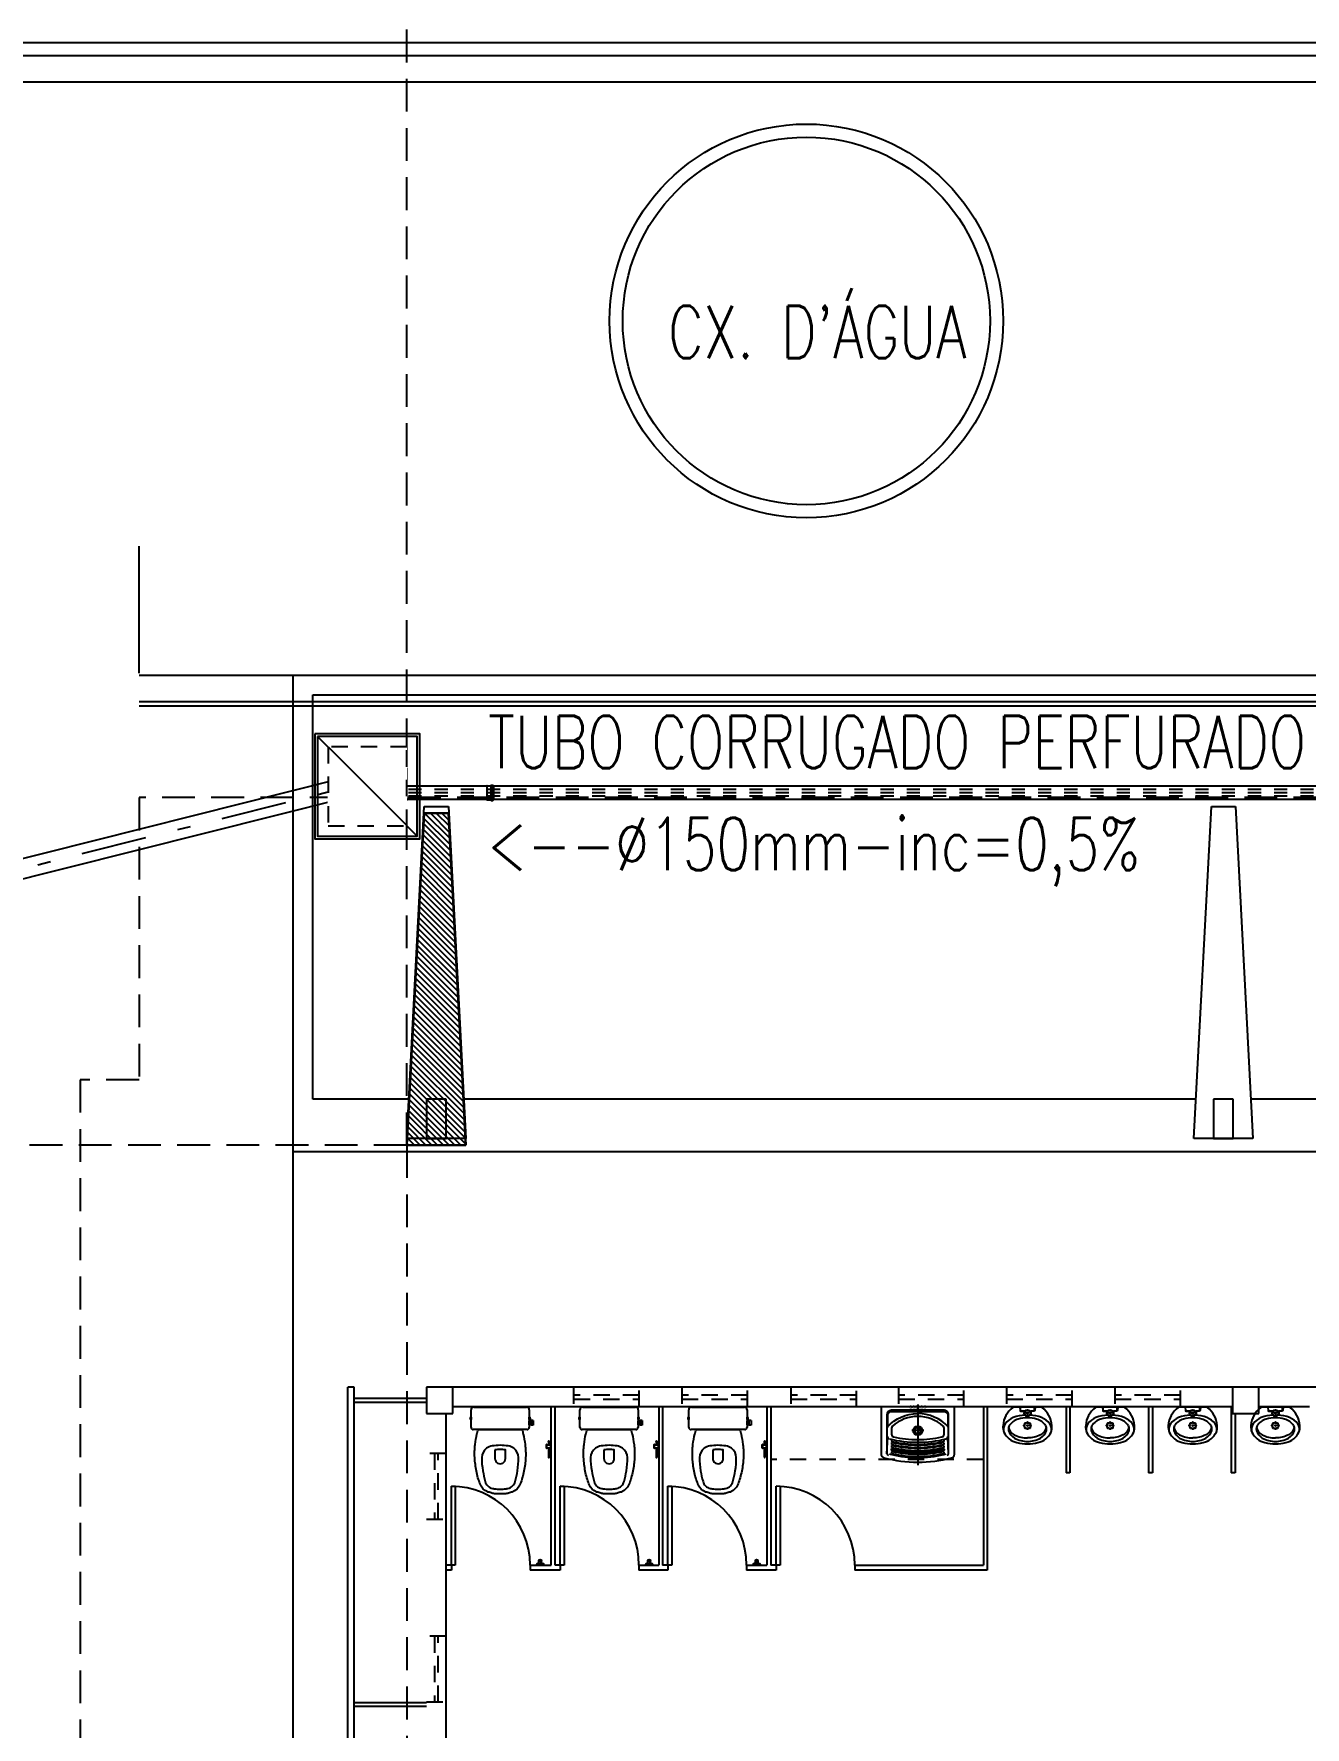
# Model space of a CAD drawing. Header units: inches. Extents: x 542650 to 544515, y 9574150 to 9574595.
# Drawn here: x 542784.97 to 542794.66, y 9574247.2 to 9574260.1 of the extents above; entities that cross this region are included whole.
import ezdxf
from ezdxf.enums import TextEntityAlignment as Align

# ---------------------------------------------------------------- set-up
doc = ezdxf.new("R2010")
doc.units = ezdxf.units.IN
doc.header["$MEASUREMENT"] = 0
for name, pattern in [('ACAD_ISO07W100', [3, 0, -3]), ('DASHDOT', [1, 0.5, -0.25, 0, -0.25]), ('HIDDEN', [0.375, 0.25, -0.125]), ('HIDDEN2', [0.1875, 0.125, -0.0625])]:
    doc.linetypes.add(name, pattern=pattern)
for name, color, linetype in [('EIXO', 8, 'Continuous'), ('I-ARQ', 8, 'Continuous'), ('I-NORMO_ARQ', 8, 'Continuous'), ('I-NORMO_INST', 4, 'Continuous'), ('I-PLUVIAL', 90, 'Continuous')]:
    doc.layers.add(name, color=color, linetype=linetype)
doc.styles.add('25', font='ROMANS.SHX', dxfattribs={"width": 0.7, "height": 0.05})
doc.styles.add('ROMANS', font='romans', dxfattribs={"height": 0.2})

# ---------------------------------------------------------------- blocks, each defined once
blk = doc.blocks.new('CAP100')
at = {"color": 1, "style": '25'}
for tag, flags, p in [('QUANT.', 3, (0, -0.272)), ('MARCA', 1, (0, -0.188))]:
    blk.add_attdef(tag, text='', height=0.05, dxfattribs=dict(at, flags=flags)).set_placement(p, align=Align.CENTER)
at = {"color": 2}
blk.add_wipeout([(0.049, -0.056), (0.021, -0.056), (0.021, -0.057), (0.017, -0.061), (0.006, -0.061), (0.001, -0.057), (0.001, -0.056), (0, -0.056), (0, 0.056), (0.001, 0.056), (0.001, 0.057), (0.006, 0.061), (0.017, 0.061), (0.021, 0.057), (0.021, 0.056), (0.049, 0.056), (0.056, 0.05), (0.056, -0.05)], dxfattribs=at)
for p, q in [((0, -0.053), (0, 0.053)), ((0.004, 0.053), (0, 0.053)), ((0.005, 0.054), (0.005, 0.057)), ((0.017, 0.058), (0.006, 0.058)), ((0.006, -0.057), (0.006, 0.057)), ((0.017, -0.057), (0.017, 0.057)), ((0.018, 0.054), (0.018, 0.057)), ((0.049, 0.053), (0.019, 0.053)), ((0.052, -0.05), (0.052, 0.05)), ((0.004, -0.053), (0, -0.053)), ((0.005, -0.054), (0.005, -0.057)), ((0.017, -0.058), (0.006, -0.058)), ((0.018, -0.054), (0.018, -0.057)), ((0.049, -0.053), (0.019, -0.053))]:
    blk.add_line(p, q)
at = {"color": 8}
for p, q in [((0.005, 0.053), (0.005, -0.053)), ((0.018, 0.053), (0.018, -0.053))]:
    blk.add_line(p, q, dxfattribs=at)
for centre, radius, start, end in [((0.004, 0.054), 0.001, 270, 0), ((0.006, 0.057), 0.001, 90, 180), ((0.017, 0.057), 0.001, 0, 90), ((0.019, 0.054), 0.001, 180, 270), ((0.049, 0.05), 0.003, 0, 90), ((0.004, -0.054), 0.001, 0, 90), ((0.006, -0.057), 0.001, 180, 270), ((0.017, -0.057), 0.001, 270, 0), ((0.019, -0.054), 0.001, 90, 180), ((0.049, -0.05), 0.003, 270, 0)]:
    blk.add_arc(centre, radius, start, end)
at = {"color": 1, "style": '25', "flags": 1}
blk.add_attdef('DESCRICAO', text='', height=0.05, dxfattribs=at).set_placement((0, -0.109), align=Align.CENTER)
blk = doc.blocks.new('*U42')
at = {"color": 2}
blk.add_wipeout([(-60.652, 0.053), (1.701, 0.053), (1.701, -0.053), (-60.652, -0.053)], dxfattribs=at)
blk.add_blockref('CAP100', (0.999, 0), dxfattribs=at)
for p, q in [((-60.652, 0.05), (1.701, 0.05)), ((-60.652, -0.05), (1.701, -0.05))]:
    blk.add_line(p, q)
at = {"color": 8, "linetype": 'ACAD_ISO07W100', "ltscale": 0.01}
for p, q in [((-60.652, 0.026), (1.701, 0.026)), ((-60.652, 0), (1.701, 0)), ((-60.652, -0.026), (1.701, -0.026))]:
    blk.add_line(p, q, dxfattribs=at)
blk = doc.blocks.new('CA')
at = {"color": 2, "ltscale": 0.5}
blk.add_wipeout([(-0.302, 0.29575), (-0.302, -0.30825), (0.302, -0.30825), (0.302, 0.29575)], dxfattribs=at)
at = {"color": 8, "ltscale": 0.5}
blk.add_line((-0.38, 0.37375), (0.38, -0.38625), dxfattribs=at)
at = {"ltscale": 0.5}
blk.add_lwpolyline([(-0.4, 0.39375), (-0.4, -0.40625), (0.4, -0.40625), (0.4, 0.39375)], close=True, dxfattribs=at)
at = {"color": 8, "ltscale": 0.5}
blk.add_lwpolyline([(-0.38, 0.37375), (-0.38, -0.38625), (0.38, -0.38625), (0.38, 0.37375)], close=True, dxfattribs=at)
at = {"color": 8, "linetype": 'HIDDEN', "ltscale": 0.5}
blk.add_lwpolyline([(-0.3, 0.29375), (-0.3, -0.30625), (0.3, -0.30625), (0.3, 0.29375)], close=True, dxfattribs=at)
blk = doc.blocks.new('*U124')
at = {"color": 2}
blk.add_wipeout([(-4.781, -0.958), (0.406, 0.344), (0.445, 0.19), (-4.742, -1.112)], dxfattribs=at)
for p, q in [((-4.779, -0.962), (0.407, 0.34)), ((-4.743, -1.108), (0.444, 0.194))]:
    blk.add_line(p, q)
at = {"layer": 'EIXO', "linetype": 'DASHDOT'}
blk.add_line((-4.761, -1.035), (0.426, 0.267), dxfattribs=at)

msp = doc.modelspace()

# ---------------------------------------------------------------- linework, layer by layer
at = {"layer": 'I-ARQ'}
for p, q in [((542864.423, 9574260.033), (542776.202, 9574260.033)), ((542864.423, 9574260.033), (542776.202, 9574260.033)), ((542864.423, 9574259.933), (542776.202, 9574259.933)), ((542864.423, 9574259.733), (542776.202, 9574259.733)), ((542785.776, 9574255.23), (542785.776, 9574256.198)), ((542785.776, 9574255.23), (542785.776, 9574256.166)), ((542786.949, 9574255.213), (542801.133, 9574255.213)), ((542787.099, 9574255.063), (542794.324, 9574255.063)), ((542794.324, 9574255.063), (542800.983, 9574255.063)), ((542787.816, 9574251.633), (542787.949, 9574254.163)), ((542787.949, 9574254.163), (542787.816, 9574251.633)), ((542787.947, 9574254.123), (542788.145, 9574253.926)), ((542787.949, 9574254.163), (542788.133, 9574254.163)), ((542788.133, 9574254.163), (542787.949, 9574254.163)), ((542787.951, 9574254.163), (542788.143, 9574253.972)), ((542787.996, 9574254.163), (542788.14, 9574254.019)), ((542788.04, 9574254.163), (542788.138, 9574254.066)), ((542788.084, 9574254.163), (542788.135, 9574254.112)), ((542788.128, 9574254.163), (542788.133, 9574254.159)), ((542788.133, 9574254.163), (542788.266, 9574251.633)), ((542788.266, 9574251.633), (542788.133, 9574254.163)), ((542787.941, 9574253.997), (542788.152, 9574253.786)), ((542787.943, 9574254.039), (542788.15, 9574253.832)), ((542787.945, 9574254.081), (542788.148, 9574253.879)), ((542787.934, 9574253.872), (542788.16, 9574253.646)), ((542787.936, 9574253.914), (542788.157, 9574253.692)), ((542787.938, 9574253.955), (542788.155, 9574253.739)), ((542787.927, 9574253.746), (542788.167, 9574253.506)), ((542787.929, 9574253.788), (542788.165, 9574253.552)), ((542787.932, 9574253.83), (542788.162, 9574253.599)), ((542787.921, 9574253.62), (542788.175, 9574253.366)), ((542787.923, 9574253.662), (542788.172, 9574253.412)), ((542787.925, 9574253.704), (542788.17, 9574253.459)), ((542787.914, 9574253.494), (542788.182, 9574253.226)), ((542787.916, 9574253.536), (542788.179, 9574253.272)), ((542787.918, 9574253.578), (542788.177, 9574253.319)), ((542787.907, 9574253.368), (542788.189, 9574253.086)), ((542787.91, 9574253.41), (542788.187, 9574253.132)), ((542787.912, 9574253.452), (542788.184, 9574253.179)), ((542787.901, 9574253.242), (542788.197, 9574252.946)), ((542787.903, 9574253.284), (542788.194, 9574252.992)), ((542787.905, 9574253.326), (542788.192, 9574253.039)), ((542787.894, 9574253.116), (542788.204, 9574252.806)), ((542787.896, 9574253.158), (542788.202, 9574252.853)), ((542787.898, 9574253.2), (542788.199, 9574252.899)), ((542787.885, 9574252.948), (542788.214, 9574252.619)), ((542787.887, 9574252.99), (542788.211, 9574252.666)), ((542787.89, 9574253.032), (542788.209, 9574252.713)), ((542787.892, 9574253.074), (542788.207, 9574252.759)), ((542787.879, 9574252.822), (542788.221, 9574252.479)), ((542787.881, 9574252.864), (542788.219, 9574252.526)), ((542787.883, 9574252.906), (542788.216, 9574252.573)), ((542787.872, 9574252.696), (542788.229, 9574252.339)), ((542787.874, 9574252.738), (542788.226, 9574252.386)), ((542787.876, 9574252.78), (542788.224, 9574252.433)), ((542787.865, 9574252.57), (542788.236, 9574252.199)), ((542787.868, 9574252.612), (542788.234, 9574252.246)), ((542787.87, 9574252.654), (542788.231, 9574252.293)), ((542787.859, 9574252.444), (542788.243, 9574252.059)), ((542787.861, 9574252.486), (542788.241, 9574252.106)), ((542787.863, 9574252.528), (542788.239, 9574252.153)), ((542787.852, 9574252.318), (542788.251, 9574251.919)), ((542787.854, 9574252.36), (542788.248, 9574251.966)), ((542787.856, 9574252.402), (542788.246, 9574252.013)), ((542787.845, 9574252.192), (542788.258, 9574251.779)), ((542787.848, 9574252.234), (542788.256, 9574251.826)), ((542787.85, 9574252.276), (542788.253, 9574251.873)), ((542787.839, 9574252.066), (542788.266, 9574251.64)), ((542787.841, 9574252.108), (542788.263, 9574251.686)), ((542787.843, 9574252.15), (542788.261, 9574251.733)), ((542787.832, 9574251.983), (542787.099, 9574251.983)), ((542787.832, 9574251.94), (542788.139, 9574251.633)), ((542787.834, 9574251.982), (542788.183, 9574251.633)), ((542787.837, 9574252.024), (542788.228, 9574251.633)), ((542788.116, 9574251.983), (542787.966, 9574251.983)), ((542787.966, 9574251.983), (542787.966, 9574251.683)), ((542788.116, 9574251.683), (542788.116, 9574251.983)), ((542793.832, 9574251.983), (542788.25, 9574251.983)), ((542794.116, 9574251.983), (542793.966, 9574251.983)), ((542793.966, 9574251.983), (542793.966, 9574251.683)), ((542794.116, 9574251.683), (542794.116, 9574251.983)), ((542799.832, 9574251.983), (542794.25, 9574251.983)), ((542787.825, 9574251.814), (542788.007, 9574251.633)), ((542787.828, 9574251.856), (542788.051, 9574251.633)), ((542787.83, 9574251.898), (542788.095, 9574251.633)), ((542788.266, 9574251.683), (542787.816, 9574251.683)), ((542787.819, 9574251.689), (542787.874, 9574251.633)), ((542787.821, 9574251.731), (542787.918, 9574251.633)), ((542787.823, 9574251.773), (542787.962, 9574251.633)), ((542787.966, 9574251.683), (542788.116, 9574251.683)), ((542794.266, 9574251.683), (542793.816, 9574251.683)), ((542793.966, 9574251.683), (542794.116, 9574251.683)), ((542801.133, 9574251.583), (542786.949, 9574251.583)), ((542786.949, 9574228.843), (542786.949, 9574251.583)), ((542788.266, 9574251.633), (542787.816, 9574251.633)), ((542787.816, 9574251.633), (542788.266, 9574251.633)), ((542787.817, 9574251.647), (542787.83, 9574251.633)), ((542787.366, 9574230.638), (542787.366, 9574249.788)), ((542787.416, 9574249.788), (542787.366, 9574249.788)), ((542787.366, 9574230.638), (542787.366, 9574249.788)), ((542787.416, 9574249.788), (542787.366, 9574249.788)), ((542787.366, 9574230.638), (542787.366, 9574249.788)), ((542787.416, 9574249.788), (542787.366, 9574249.788)), ((542787.416, 9574249.788), (542787.366, 9574249.788)), ((542787.416, 9574230.638), (542787.416, 9574249.788)), ((542787.416, 9574230.638), (542787.416, 9574249.788)), ((542787.416, 9574230.638), (542787.416, 9574249.788)), ((542788.166, 9574249.788), (542787.966, 9574249.788)), ((542787.966, 9574249.788), (542787.966, 9574249.588)), ((542788.166, 9574249.788), (542787.966, 9574249.788)), ((542787.966, 9574249.788), (542787.966, 9574249.588)), ((542788.166, 9574249.788), (542787.966, 9574249.788)), ((542787.966, 9574249.788), (542787.966, 9574249.588)), ((542788.166, 9574249.588), (542788.166, 9574249.788)), ((542794.111, 9574249.788), (542788.166, 9574249.788)), ((542788.166, 9574249.588), (542788.166, 9574249.788)), ((542788.166, 9574249.588), (542788.166, 9574249.788)), ((542794.311, 9574249.788), (542794.111, 9574249.788)), ((542794.111, 9574249.788), (542794.111, 9574249.588)), ((542794.846, 9574249.788), (542794.311, 9574249.788)), ((542794.311, 9574249.588), (542794.311, 9574249.788)), ((542787.966, 9574249.703), (542787.416, 9574249.703)), ((542787.966, 9574249.703), (542787.416, 9574249.703)), ((542787.966, 9574249.703), (542787.416, 9574249.703)), ((542787.966, 9574249.673), (542787.416, 9574249.673)), ((542787.966, 9574249.673), (542787.416, 9574249.673)), ((542787.966, 9574249.673), (542787.416, 9574249.673)), ((542794.111, 9574249.638), (542788.166, 9574249.638)), ((542788.306, 9574249.483), (542788.306, 9574249.616)), ((542788.327, 9574249.637), (542788.729, 9574249.637)), ((542788.75, 9574249.616), (542788.75, 9574249.483)), ((542788.916, 9574248.434), (542788.916, 9574249.637)), ((542788.946, 9574248.434), (542788.946, 9574249.638)), ((542789.136, 9574249.483), (542789.136, 9574249.616)), ((542789.157, 9574249.637), (542789.559, 9574249.637)), ((542789.58, 9574249.616), (542789.58, 9574249.483)), ((542789.736, 9574249.638), (542789.736, 9574248.434)), ((542789.766, 9574249.638), (542789.766, 9574248.434)), ((542789.966, 9574249.483), (542789.966, 9574249.616)), ((542789.987, 9574249.637), (542790.389, 9574249.637)), ((542790.41, 9574249.616), (542790.41, 9574249.483)), ((542790.561, 9574249.638), (542790.561, 9574248.434)), ((542790.591, 9574249.638), (542790.591, 9574248.434)), ((542791.711, 9574249.656), (542791.711, 9574249.195)), ((542792.211, 9574249.638), (542792.211, 9574248.434)), ((542792.241, 9574249.638), (542792.241, 9574248.394)), ((542792.241, 9574249.638), (542792.241, 9574249.137)), ((542792.841, 9574249.638), (542792.841, 9574249.137)), ((542792.841, 9574249.638), (542792.841, 9574249.137)), ((542792.871, 9574249.638), (542792.871, 9574249.137)), ((542792.871, 9574249.638), (542792.871, 9574249.137)), ((542793.471, 9574249.638), (542793.471, 9574249.137)), ((542793.471, 9574249.638), (542793.471, 9574249.137)), ((542793.501, 9574249.638), (542793.501, 9574249.137)), ((542793.501, 9574249.638), (542793.501, 9574249.137)), ((542794.101, 9574249.638), (542794.101, 9574249.137)), ((542794.101, 9574249.638), (542794.101, 9574249.137)), ((542794.696, 9574249.638), (542794.311, 9574249.638)), ((542787.966, 9574249.588), (542788.166, 9574249.588)), ((542787.966, 9574249.588), (542788.166, 9574249.588)), ((542787.966, 9574249.588), (542788.166, 9574249.588)), ((542788.116, 9574245.643), (542788.116, 9574249.588)), ((542788.733, 9574249.467), (542788.323, 9574249.467)), ((542789.563, 9574249.467), (542789.153, 9574249.467)), ((542790.393, 9574249.467), (542789.983, 9574249.467)), ((542794.111, 9574249.588), (542794.311, 9574249.588)), ((542794.131, 9574249.588), (542794.131, 9574249.137)), ((542788.881, 9574249.325), (542788.881, 9574249.351)), ((542788.884, 9574249.325), (542788.884, 9574249.351)), ((542788.884, 9574249.35), (542788.914, 9574249.35)), ((542788.896, 9574249.376), (542788.896, 9574249.35)), ((542788.902, 9574249.372), (542788.896, 9574249.372)), ((542788.902, 9574249.37), (542788.896, 9574249.37)), ((542788.902, 9574249.366), (542788.896, 9574249.366)), ((542788.902, 9574249.376), (542788.902, 9574249.35)), ((542788.914, 9574249.323), (542788.914, 9574249.353)), ((542789.701, 9574249.325), (542789.701, 9574249.351)), ((542789.704, 9574249.325), (542789.704, 9574249.351)), ((542789.704, 9574249.35), (542789.734, 9574249.35)), ((542789.716, 9574249.376), (542789.716, 9574249.35)), ((542789.722, 9574249.372), (542789.716, 9574249.372)), ((542789.722, 9574249.37), (542789.716, 9574249.37)), ((542789.722, 9574249.366), (542789.716, 9574249.366)), ((542789.722, 9574249.376), (542789.722, 9574249.35)), ((542789.734, 9574249.323), (542789.734, 9574249.353)), ((542790.526, 9574249.325), (542790.526, 9574249.351)), ((542790.529, 9574249.325), (542790.529, 9574249.351)), ((542790.529, 9574249.35), (542790.559, 9574249.35)), ((542790.541, 9574249.376), (542790.541, 9574249.35)), ((542790.547, 9574249.372), (542790.541, 9574249.372)), ((542790.547, 9574249.37), (542790.541, 9574249.37)), ((542790.547, 9574249.366), (542790.541, 9574249.366)), ((542790.547, 9574249.376), (542790.547, 9574249.35)), ((542790.559, 9574249.323), (542790.559, 9574249.353)), ((542791.476, 9574249.28), (542791.483, 9574249.409)), ((542791.946, 9574249.28), (542791.939, 9574249.409)), ((542788.884, 9574249.327), (542788.914, 9574249.327)), ((542788.896, 9574249.327), (542788.896, 9574249.255)), ((542788.902, 9574249.265), (542788.896, 9574249.265)), ((542788.902, 9574249.26), (542788.896, 9574249.26)), ((542788.902, 9574249.257), (542788.896, 9574249.257)), ((542788.902, 9574249.255), (542788.896, 9574249.255)), ((542788.902, 9574249.327), (542788.902, 9574249.255)), ((542789.704, 9574249.327), (542789.734, 9574249.327)), ((542789.716, 9574249.327), (542789.716, 9574249.255)), ((542789.722, 9574249.265), (542789.716, 9574249.265)), ((542789.722, 9574249.26), (542789.716, 9574249.26)), ((542789.722, 9574249.257), (542789.716, 9574249.257)), ((542789.722, 9574249.255), (542789.716, 9574249.255)), ((542789.722, 9574249.327), (542789.722, 9574249.255)), ((542790.529, 9574249.327), (542790.559, 9574249.327)), ((542790.541, 9574249.327), (542790.541, 9574249.255)), ((542790.547, 9574249.265), (542790.541, 9574249.265)), ((542790.547, 9574249.26), (542790.541, 9574249.26)), ((542790.547, 9574249.257), (542790.541, 9574249.257)), ((542790.547, 9574249.255), (542790.541, 9574249.255)), ((542790.547, 9574249.327), (542790.547, 9574249.255)), ((542792.871, 9574249.137), (542792.841, 9574249.137)), ((542793.501, 9574249.137), (542793.471, 9574249.137)), ((542794.131, 9574249.137), (542794.101, 9574249.137)), ((542788.156, 9574248.434), (542788.156, 9574249.034)), ((542788.186, 9574249.034), (542788.186, 9574248.434)), ((542788.986, 9574248.434), (542788.986, 9574249.034)), ((542788.986, 9574249.034), (542789.016, 9574249.034)), ((542789.016, 9574249.034), (542789.016, 9574248.434)), ((542789.806, 9574248.434), (542789.806, 9574249.034)), ((542789.806, 9574249.034), (542789.836, 9574249.034)), ((542789.836, 9574249.034), (542789.836, 9574248.434)), ((542790.631, 9574248.434), (542790.631, 9574249.034)), ((542790.661, 9574249.034), (542790.661, 9574248.434)), ((542788.156, 9574248.434), (542788.116, 9574248.434)), ((542788.156, 9574248.434), (542788.156, 9574248.394)), ((542788.756, 9574248.434), (542788.916, 9574248.434)), ((542788.756, 9574248.434), (542788.756, 9574248.394)), ((542788.806, 9574248.434), (542788.806, 9574248.439)), ((542788.861, 9574248.434), (542788.806, 9574248.434)), ((542788.856, 9574248.444), (542788.811, 9574248.444)), ((542788.821, 9574248.444), (542788.823, 9574248.467)), ((542788.846, 9574248.444), (542788.843, 9574248.467)), ((542788.861, 9574248.434), (542788.861, 9574248.439)), ((542788.986, 9574248.434), (542788.946, 9574248.434)), ((542788.986, 9574248.434), (542788.986, 9574248.394)), ((542789.016, 9574248.434), (542788.986, 9574248.434)), ((542789.586, 9574248.434), (542789.736, 9574248.434)), ((542789.586, 9574248.434), (542789.586, 9574248.394)), ((542789.636, 9574248.434), (542789.636, 9574248.439)), ((542789.691, 9574248.434), (542789.636, 9574248.434)), ((542789.686, 9574248.444), (542789.641, 9574248.444)), ((542789.651, 9574248.444), (542789.653, 9574248.467)), ((542789.676, 9574248.444), (542789.673, 9574248.467)), ((542789.691, 9574248.434), (542789.691, 9574248.439)), ((542789.806, 9574248.434), (542789.766, 9574248.434)), ((542789.806, 9574248.434), (542789.806, 9574248.394)), ((542789.836, 9574248.434), (542789.806, 9574248.434)), ((542790.406, 9574248.434), (542790.561, 9574248.434)), ((542790.406, 9574248.434), (542790.406, 9574248.394)), ((542790.456, 9574248.434), (542790.456, 9574248.439)), ((542790.511, 9574248.434), (542790.456, 9574248.434)), ((542790.506, 9574248.444), (542790.461, 9574248.444)), ((542790.471, 9574248.444), (542790.473, 9574248.467)), ((542790.496, 9574248.444), (542790.493, 9574248.467)), ((542790.511, 9574248.434), (542790.511, 9574248.439)), ((542790.631, 9574248.434), (542790.591, 9574248.434)), ((542790.631, 9574248.434), (542790.631, 9574248.394)), ((542790.661, 9574248.434), (542790.631, 9574248.434)), ((542791.231, 9574248.434), (542792.211, 9574248.434)), ((542791.231, 9574248.434), (542791.231, 9574248.394)), ((542788.156, 9574248.394), (542788.116, 9574248.394)), ((542788.986, 9574248.394), (542788.756, 9574248.394)), ((542788.946, 9574248.394), (542788.916, 9574248.394)), ((542789.806, 9574248.394), (542789.586, 9574248.394)), ((542790.566, 9574248.394), (542790.406, 9574248.394)), ((542790.631, 9574248.394), (542790.411, 9574248.394)), ((542792.221, 9574248.394), (542791.231, 9574248.394)), ((542792.241, 9574248.394), (542791.231, 9574248.394)), ((542787.966, 9574247.385), (542787.416, 9574247.385)), ((542787.966, 9574247.385), (542787.416, 9574247.385)), ((542787.966, 9574247.385), (542787.416, 9574247.385)), ((542787.966, 9574247.355), (542787.416, 9574247.355)), ((542787.966, 9574247.355), (542787.416, 9574247.355)), ((542787.966, 9574247.355), (542787.416, 9574247.355))]:
    msp.add_line(p, q, dxfattribs=at)
at = {"layer": 'I-ARQ', "linetype": 'HIDDEN'}
for p, q in [((542785.775, 9574252.131), (542785.326, 9574252.131)), ((542785.326, 9574252.131), (542785.326, 9574228.331)), ((542787.816, 9574251.633), (542755.24, 9574251.633)), ((542787.816, 9574251.633), (542787.816, 9574229.693))]:
    msp.add_line(p, q, dxfattribs=at)
at = {"layer": 'I-ARQ', "linetype": 'HIDDEN2'}
for p, q in [((542789.088, 9574249.788), (542789.088, 9574249.638)), ((542789.588, 9574249.728), (542789.088, 9574249.728)), ((542789.588, 9574249.638), (542789.588, 9574249.788)), ((542789.913, 9574249.788), (542789.913, 9574249.638)), ((542790.413, 9574249.728), (542789.913, 9574249.728)), ((542790.413, 9574249.638), (542790.413, 9574249.788)), ((542790.743, 9574249.787), (542790.743, 9574249.637)), ((542791.243, 9574249.727), (542790.743, 9574249.727)), ((542791.243, 9574249.637), (542791.243, 9574249.787)), ((542791.563, 9574249.788), (542791.563, 9574249.638)), ((542792.063, 9574249.728), (542791.563, 9574249.728)), ((542792.063, 9574249.638), (542792.063, 9574249.788)), ((542792.388, 9574249.788), (542792.388, 9574249.638)), ((542792.888, 9574249.728), (542792.388, 9574249.728)), ((542792.888, 9574249.638), (542792.888, 9574249.788)), ((542793.213, 9574249.788), (542793.213, 9574249.638)), ((542793.713, 9574249.728), (542793.213, 9574249.728)), ((542793.713, 9574249.638), (542793.713, 9574249.788)), ((542789.088, 9574249.698), (542789.588, 9574249.698)), ((542789.913, 9574249.698), (542790.413, 9574249.698)), ((542790.743, 9574249.697), (542791.243, 9574249.697)), ((542791.563, 9574249.698), (542792.063, 9574249.698)), ((542792.388, 9574249.698), (542792.888, 9574249.698)), ((542793.213, 9574249.698), (542793.713, 9574249.698)), ((542788.116, 9574249.283), (542787.966, 9574249.283)), ((542788.026, 9574249.283), (542788.026, 9574248.783)), ((542788.056, 9574248.783), (542788.056, 9574249.283)), ((542792.211, 9574249.238), (542790.591, 9574249.238)), ((542788.156, 9574249.034), (542788.186, 9574249.034)), ((542788.156, 9574249.034), (542788.186, 9574249.034)), ((542788.156, 9574249.034), (542788.186, 9574249.034)), ((542787.966, 9574248.783), (542788.116, 9574248.783)), ((542788.186, 9574248.434), (542788.156, 9574248.434)), ((542788.116, 9574247.891), (542787.966, 9574247.891)), ((542788.026, 9574247.891), (542788.026, 9574247.391)), ((542788.056, 9574247.391), (542788.056, 9574247.891)), ((542787.966, 9574247.391), (542788.116, 9574247.391))]:
    msp.add_line(p, q, dxfattribs=at)
at = {"layer": 'I-ARQ', "linetype": 'ByBlock'}
for p, q in [((542788.78, 9574249.535), (542788.764, 9574249.535)), ((542788.764, 9574249.499), (542788.764, 9574249.535)), ((542788.78, 9574249.499), (542788.764, 9574249.499)), ((542788.78, 9574249.535), (542788.78, 9574249.499)), ((542789.61, 9574249.535), (542789.594, 9574249.535)), ((542789.594, 9574249.499), (542789.594, 9574249.535)), ((542789.61, 9574249.499), (542789.594, 9574249.499)), ((542789.61, 9574249.535), (542789.61, 9574249.499)), ((542790.44, 9574249.535), (542790.424, 9574249.535)), ((542790.424, 9574249.499), (542790.424, 9574249.535)), ((542790.44, 9574249.499), (542790.424, 9574249.499)), ((542790.44, 9574249.535), (542790.44, 9574249.499))]:
    msp.add_line(p, q, dxfattribs=at)
at = {"layer": 'I-ARQ'}
for points in [[(542785.776, 9574255.213), (542850.326, 9574255.213)], [(542785.776, 9574255.013), (542850.326, 9574255.013)], [(542785.777, 9574254.981), (542850.328, 9574254.981)], [(542791.757, 9574249.458), (542791.711, 9574249.458), (542791.665, 9574249.458)]]:
    msp.add_lwpolyline(points, dxfattribs=at)
for points in [[(542791.431, 9574249.28, 0.342862), (542791.453, 9574249.251, 0.062239), (542791.711, 9574249.218, 0.062209), (542791.968, 9574249.25, 0.343429), (542791.991, 9574249.279), (542791.991, 9574249.634, 0.414214), (542791.987, 9574249.638), (542791.435, 9574249.638, 0.414214), (542791.431, 9574249.634), (542791.431, 9574249.28)], [(542791.946, 9574249.477), (542791.946, 9574249.578, 0.414214), (542791.911, 9574249.613), (542791.711, 9574249.613), (542791.511, 9574249.613, 0.414214), (542791.476, 9574249.578), (542791.476, 9574249.477)], [(542791.483, 9574249.489), (542791.483, 9574249.578, -0.414214), (542791.508, 9574249.603), (542791.711, 9574249.603), (542791.914, 9574249.603, -0.414214), (542791.939, 9574249.578), (542791.939, 9574249.489)], [(542792.489, 9574249.634), (542792.491, 9574249.614, 0.358326), (542792.497, 9574249.607), (542792.52, 9574249.605, -0.447938), (542792.523, 9574249.601, 0.216474), (542792.524, 9574249.579)], [(542792.525, 9574249.601, 0.511016), (542792.521, 9574249.607), (542792.498, 9574249.609, -0.298443), (542792.494, 9574249.612), (542792.493, 9574249.637)], [(542792.569, 9574249.601, -0.511016), (542792.573, 9574249.607), (542792.596, 9574249.609, 0.298443), (542792.6, 9574249.612), (542792.602, 9574249.637)], [(542792.606, 9574249.634), (542792.604, 9574249.614, -0.358326), (542792.597, 9574249.607), (542792.574, 9574249.605, 0.447938), (542792.572, 9574249.601, -0.216474), (542792.571, 9574249.579)], [(542793.119, 9574249.634), (542793.121, 9574249.614, 0.358326), (542793.127, 9574249.607), (542793.15, 9574249.605, -0.447938), (542793.153, 9574249.601, 0.216474), (542793.154, 9574249.579)], [(542793.155, 9574249.601, 0.511016), (542793.151, 9574249.607), (542793.128, 9574249.609, -0.298443), (542793.124, 9574249.612), (542793.123, 9574249.637)], [(542793.199, 9574249.601, -0.511016), (542793.203, 9574249.607), (542793.226, 9574249.609, 0.298443), (542793.23, 9574249.612), (542793.232, 9574249.637)], [(542793.236, 9574249.634), (542793.234, 9574249.614, -0.358326), (542793.227, 9574249.607), (542793.204, 9574249.605, 0.447938), (542793.202, 9574249.601, -0.216474), (542793.201, 9574249.579)], [(542793.749, 9574249.634), (542793.751, 9574249.614, 0.358326), (542793.757, 9574249.607), (542793.78, 9574249.605, -0.447938), (542793.783, 9574249.601, 0.216474), (542793.784, 9574249.579)], [(542793.785, 9574249.601, 0.511016), (542793.781, 9574249.607), (542793.758, 9574249.609, -0.298443), (542793.754, 9574249.612), (542793.753, 9574249.637)], [(542793.829, 9574249.601, -0.511016), (542793.833, 9574249.607), (542793.856, 9574249.609, 0.298443), (542793.86, 9574249.612), (542793.862, 9574249.637)], [(542793.866, 9574249.634), (542793.864, 9574249.614, -0.358326), (542793.857, 9574249.607), (542793.834, 9574249.605, 0.447938), (542793.832, 9574249.601, -0.216474), (542793.831, 9574249.579)], [(542794.379, 9574249.634), (542794.381, 9574249.614, 0.358326), (542794.387, 9574249.607), (542794.41, 9574249.605, -0.447938), (542794.413, 9574249.601, 0.216474), (542794.414, 9574249.579)], [(542794.415, 9574249.601, 0.511016), (542794.411, 9574249.607), (542794.388, 9574249.609, -0.298443), (542794.384, 9574249.612), (542794.383, 9574249.637)], [(542794.459, 9574249.601, -0.511016), (542794.463, 9574249.607), (542794.486, 9574249.609, 0.298443), (542794.49, 9574249.612), (542794.492, 9574249.637)], [(542794.496, 9574249.634), (542794.494, 9574249.614, -0.358326), (542794.487, 9574249.607), (542794.464, 9574249.605, 0.447938), (542794.462, 9574249.601, -0.216474), (542794.461, 9574249.579)], [(542791.476, 9574249.477), (542791.476, 9574249.283, 0.351315), (542791.488, 9574249.268, 0.351315)], [(542791.48, 9574249.486, -0.211535), (542791.711, 9574249.588, -0.216945)], [(542791.911, 9574249.429), (542791.911, 9574249.477, 0.213041), (542791.904, 9574249.492, 0.18486), (542791.711, 9574249.566, 0.18486), (542791.518, 9574249.492, 0.213041), (542791.511, 9574249.477), (542791.511, 9574249.429)], [(542791.942, 9574249.486, 0.211535), (542791.711, 9574249.588, 0.216945)], [(542791.934, 9574249.268, 0.351315), (542791.946, 9574249.283), (542791.946, 9574249.477)], [(542792.403, 9574249.484, 0.234308), (542792.447, 9574249.426, 0.122381), (542792.547, 9574249.402)], [(542792.691, 9574249.484, -0.234308), (542792.647, 9574249.426, -0.122381), (542792.547, 9574249.402)], [(542793.033, 9574249.484, 0.234308), (542793.077, 9574249.426, 0.122381), (542793.177, 9574249.402)], [(542793.321, 9574249.484, -0.234308), (542793.277, 9574249.426, -0.122381), (542793.177, 9574249.402)], [(542793.663, 9574249.484, 0.234308), (542793.707, 9574249.426, 0.122381), (542793.807, 9574249.402)], [(542793.951, 9574249.484, -0.234308), (542793.907, 9574249.426, -0.122381), (542793.807, 9574249.402)], [(542794.293, 9574249.484, 0.234308), (542794.337, 9574249.426, 0.122381), (542794.437, 9574249.402)], [(542794.581, 9574249.484, -0.234308), (542794.537, 9574249.426, -0.122381), (542794.437, 9574249.402)], [(542791.494, 9574249.395, -0.344711), (542791.483, 9574249.409), (542791.483, 9574249.413)], [(542791.511, 9574249.429, 0.353644), (542791.527, 9574249.41, 0.053117), (542791.711, 9574249.39, 0.053117), (542791.895, 9574249.41, 0.353644), (542791.911, 9574249.429)], [(542791.517, 9574249.389, 0.47929), (542791.511, 9574249.385), (542791.511, 9574249.379, 0.352342), (542791.515, 9574249.375, 0.054267), (542791.711, 9574249.353, 0.054267), (542791.907, 9574249.375, 0.352342), (542791.911, 9574249.379), (542791.911, 9574249.385, 0.47929), (542791.905, 9574249.389)], [(542791.928, 9574249.395, 0.344711), (542791.939, 9574249.409), (542791.939, 9574249.413)], [(542791.496, 9574249.282, 0.116463), (542791.513, 9574249.275, 0.054267), (542791.711, 9574249.253, 0.054267)], [(542791.711, 9574249.253, 0.054267), (542791.909, 9574249.275, 0.116463), (542791.926, 9574249.282)]]:
    msp.add_lwpolyline(points, format="xyb", dxfattribs=at)
for points in [[(542792.547, 9574249.357, 0.054423), (542792.627, 9574249.368, 0.129975), (542792.687, 9574249.396, 0.115349), (542792.727, 9574249.447, 0.10182), (542792.733, 9574249.497, 0.216856), (542792.659, 9574249.635, 0.186978), (542792.656, 9574249.637), (542792.547, 9574249.637), (542792.439, 9574249.637, 0.186978), (542792.436, 9574249.635, 0.216856), (542792.361, 9574249.497, 0.10182), (542792.367, 9574249.447, 0.115349), (542792.407, 9574249.396, 0.129975), (542792.467, 9574249.368, 0.054423)], [(542793.177, 9574249.357, 0.054423), (542793.257, 9574249.368, 0.129975), (542793.317, 9574249.396, 0.115349), (542793.357, 9574249.447, 0.10182), (542793.363, 9574249.497, 0.216856), (542793.289, 9574249.635, 0.186978), (542793.286, 9574249.637), (542793.177, 9574249.637), (542793.069, 9574249.637, 0.186978), (542793.066, 9574249.635, 0.216856), (542792.991, 9574249.497, 0.10182), (542792.997, 9574249.447, 0.115349), (542793.037, 9574249.396, 0.129975), (542793.097, 9574249.368, 0.054423)], [(542793.807, 9574249.357, 0.054423), (542793.887, 9574249.368, 0.129975), (542793.947, 9574249.396, 0.115349), (542793.987, 9574249.447, 0.10182), (542793.993, 9574249.497, 0.216856), (542793.919, 9574249.635, 0.186978), (542793.916, 9574249.637), (542793.807, 9574249.637), (542793.699, 9574249.637, 0.186978), (542793.696, 9574249.635, 0.216856), (542793.621, 9574249.497, 0.10182), (542793.627, 9574249.447, 0.115349), (542793.667, 9574249.396, 0.129975), (542793.727, 9574249.368, 0.054423)], [(542794.437, 9574249.357, 0.054423), (542794.517, 9574249.368, 0.129975), (542794.577, 9574249.396, 0.115349), (542794.617, 9574249.447, 0.10182), (542794.623, 9574249.497, 0.216856), (542794.549, 9574249.635, 0.186978), (542794.546, 9574249.637), (542794.437, 9574249.637), (542794.329, 9574249.637, 0.186978), (542794.326, 9574249.635, 0.216856), (542794.251, 9574249.497, 0.10182), (542794.257, 9574249.447, 0.115349), (542794.297, 9574249.396, 0.129975), (542794.357, 9574249.368, 0.054423)], [(542788.695, 9574249.467, 0.003882), (542788.704, 9574249.432, -0.024258), (542788.718, 9574249.352, -0.02486), (542788.722, 9574249.302, -0.033324), (542788.722, 9574249.252, -0.02486), (542788.719, 9574249.212, -0.012268), (542788.712, 9574249.162, -0.015806), (542788.7, 9574249.112, -0.026699), (542788.685, 9574249.062, -0.021919), (542788.677, 9574249.042, -0.174675), (542788.628, 9574248.993, -0.045452), (542788.598, 9574248.984, -0.022856), (542788.585, 9574248.98, -0.041289), (542788.558, 9574248.976, -0.039166), (542788.552, 9574248.976, -0.012899), (542788.551, 9574248.976, -0.04333), (542788.528, 9574248.976, -0.04333), (542788.505, 9574248.976, -0.052091), (542788.497, 9574248.976, -0.041289), (542788.471, 9574248.98, -0.022856), (542788.458, 9574248.984, -0.045452), (542788.428, 9574248.993, -0.174675), (542788.378, 9574249.042, -0.021919), (542788.371, 9574249.062, -0.026699), (542788.355, 9574249.112, -0.015806), (542788.344, 9574249.162, -0.012268), (542788.337, 9574249.212, -0.02486), (542788.334, 9574249.252, -0.033324), (542788.333, 9574249.302, -0.02486), (542788.337, 9574249.352, -0.024258), (542788.351, 9574249.432, 0.003882), (542788.361, 9574249.467)], [(542789.525, 9574249.467, 0.003882), (542789.534, 9574249.432, -0.024258), (542789.548, 9574249.352, -0.02486), (542789.552, 9574249.302, -0.033324), (542789.552, 9574249.252, -0.02486), (542789.549, 9574249.212, -0.012268), (542789.542, 9574249.162, -0.015806), (542789.53, 9574249.112, -0.026699), (542789.515, 9574249.062, -0.021919), (542789.507, 9574249.042, -0.174675), (542789.458, 9574248.993, -0.045452), (542789.428, 9574248.984, -0.022856), (542789.415, 9574248.98, -0.041289), (542789.388, 9574248.976, -0.039166), (542789.382, 9574248.976, -0.012899), (542789.381, 9574248.976, -0.04333), (542789.358, 9574248.976, -0.04333), (542789.335, 9574248.976, -0.052091), (542789.327, 9574248.976, -0.041289), (542789.301, 9574248.98, -0.022856), (542789.288, 9574248.984, -0.045452), (542789.258, 9574248.993, -0.174675), (542789.208, 9574249.042, -0.021919), (542789.201, 9574249.062, -0.026699), (542789.185, 9574249.112, -0.015806), (542789.174, 9574249.162, -0.012268), (542789.167, 9574249.212, -0.02486), (542789.164, 9574249.252, -0.033324), (542789.163, 9574249.302, -0.02486), (542789.167, 9574249.352, -0.024258), (542789.181, 9574249.432, 0.003882), (542789.191, 9574249.467)], [(542790.355, 9574249.467, 0.003882), (542790.364, 9574249.432, -0.024258), (542790.378, 9574249.352, -0.02486), (542790.382, 9574249.302, -0.033324), (542790.382, 9574249.252, -0.02486), (542790.379, 9574249.212, -0.012268), (542790.372, 9574249.162, -0.015806), (542790.36, 9574249.112, -0.026699), (542790.345, 9574249.062, -0.021919), (542790.337, 9574249.042, -0.174675), (542790.288, 9574248.993, -0.045452), (542790.258, 9574248.984, -0.022856), (542790.245, 9574248.98, -0.041289), (542790.218, 9574248.976, -0.039166), (542790.212, 9574248.976, -0.012899), (542790.211, 9574248.976, -0.04333), (542790.188, 9574248.976, -0.04333), (542790.165, 9574248.976, -0.052091), (542790.157, 9574248.976, -0.041289), (542790.131, 9574248.98, -0.022856), (542790.118, 9574248.984, -0.045452), (542790.088, 9574248.993, -0.174675), (542790.038, 9574249.042, -0.021919), (542790.031, 9574249.062, -0.026699), (542790.015, 9574249.112, -0.015806), (542790.004, 9574249.162, -0.012268), (542789.997, 9574249.212, -0.02486), (542789.994, 9574249.252, -0.033324), (542789.993, 9574249.302, -0.02486), (542789.997, 9574249.352, -0.024258), (542790.011, 9574249.432, 0.003882), (542790.021, 9574249.467)], [(542788.424, 9574249.324, 0.234638), (542788.387, 9574249.252, 0.044666), (542788.396, 9574249.151, 0.031515), (542788.414, 9574249.07, 0.151063), (542788.433, 9574249.037, 0.148094), (542788.469, 9574249.017, 0.031073), (542788.483, 9574249.015, 0.035055), (542788.528, 9574249.011, 0.035055), (542788.573, 9574249.015, 0.031073), (542788.586, 9574249.017, 0.148094), (542788.623, 9574249.037, 0.151063), (542788.642, 9574249.07, 0.031515), (542788.66, 9574249.151, 0.044666), (542788.668, 9574249.252, 0.234638), (542788.631, 9574249.324, 0.129345), (542788.589, 9574249.341, 0.041331), (542788.528, 9574249.346, 0.041331), (542788.467, 9574249.341, 0.129345)], [(542789.254, 9574249.324, 0.234638), (542789.217, 9574249.252, 0.044666), (542789.226, 9574249.151, 0.031515), (542789.244, 9574249.07, 0.151063), (542789.263, 9574249.037, 0.148094), (542789.299, 9574249.017, 0.031073), (542789.313, 9574249.015, 0.035055), (542789.358, 9574249.011, 0.035055), (542789.403, 9574249.015, 0.031073), (542789.416, 9574249.017, 0.148094), (542789.453, 9574249.037, 0.151063), (542789.472, 9574249.07, 0.031515), (542789.49, 9574249.151, 0.044666), (542789.498, 9574249.252, 0.234638), (542789.461, 9574249.324, 0.129345), (542789.419, 9574249.341, 0.041331), (542789.358, 9574249.346, 0.041331), (542789.297, 9574249.341, 0.129345)], [(542790.084, 9574249.324, 0.234638), (542790.047, 9574249.252, 0.044666), (542790.056, 9574249.151, 0.031515), (542790.074, 9574249.07, 0.151063), (542790.093, 9574249.037, 0.148094), (542790.129, 9574249.017, 0.031073), (542790.143, 9574249.015, 0.035055), (542790.188, 9574249.011, 0.035055), (542790.233, 9574249.015, 0.031073), (542790.246, 9574249.017, 0.148094), (542790.283, 9574249.037, 0.151063), (542790.302, 9574249.07, 0.031515), (542790.32, 9574249.151, 0.044666), (542790.328, 9574249.252, 0.234638), (542790.291, 9574249.324, 0.129345), (542790.249, 9574249.341, 0.041331), (542790.188, 9574249.346, 0.041331), (542790.127, 9574249.341, 0.129345)], [(542791.711, 9574249.345, -0.054577), (542791.517, 9574249.366, 0.47929), (542791.511, 9574249.362), (542791.511, 9574249.356, 0.352342), (542791.515, 9574249.352, 0.054267), (542791.711, 9574249.33, 0.054267), (542791.907, 9574249.352, 0.352342), (542791.911, 9574249.356), (542791.911, 9574249.362, 0.47929), (542791.905, 9574249.366, -0.054577)], [(542791.711, 9574249.322, -0.054577), (542791.517, 9574249.343, 0.47929), (542791.511, 9574249.339), (542791.511, 9574249.333, 0.352342), (542791.515, 9574249.329, 0.054267), (542791.711, 9574249.307, 0.054267), (542791.907, 9574249.329, 0.352342), (542791.911, 9574249.333), (542791.911, 9574249.339, 0.47929), (542791.905, 9574249.343, -0.054577)], [(542791.711, 9574249.299, 0.054577), (542791.905, 9574249.32, -0.47929), (542791.911, 9574249.316), (542791.911, 9574249.31, -0.352342), (542791.907, 9574249.306, -0.054267), (542791.711, 9574249.284, -0.054267), (542791.515, 9574249.306, -0.352342), (542791.511, 9574249.31), (542791.511, 9574249.316, -0.47929), (542791.517, 9574249.32, 0.054577)], [(542791.905, 9574249.297, -0.054577), (542791.711, 9574249.276, -0.054577), (542791.517, 9574249.297, 0.47929), (542791.511, 9574249.293), (542791.511, 9574249.287, 0.352342), (542791.515, 9574249.283, 0.054267), (542791.711, 9574249.261, 0.054267), (542791.907, 9574249.283, 0.352342), (542791.911, 9574249.287), (542791.911, 9574249.293, 0.47929)]]:
    msp.add_lwpolyline(points, format="xyb", close=True, dxfattribs=at)
at = {"layer": 'I-ARQ', "linetype": 'ByBlock'}
for points in [[(542788.306, 9574249.561), (542788.306, 9574249.543), (542788.303, 9574249.543, -0.197763), (542788.303, 9574249.543, -0.161404), (542788.3, 9574249.552, -0.158802), (542788.303, 9574249.56, -0.197763), (542788.303, 9574249.561)], [(542788.753, 9574249.561, -0.197763), (542788.753, 9574249.56, -0.15883), (542788.756, 9574249.552, -0.161377), (542788.753, 9574249.543, -0.197763), (542788.753, 9574249.543), (542788.75, 9574249.543), (542788.75, 9574249.561)], [(542789.136, 9574249.561), (542789.136, 9574249.543), (542789.133, 9574249.543, -0.197763), (542789.133, 9574249.543, -0.161404), (542789.13, 9574249.552, -0.158802), (542789.133, 9574249.56, -0.197763), (542789.133, 9574249.561)], [(542789.583, 9574249.561, -0.197763), (542789.583, 9574249.56, -0.15883), (542789.586, 9574249.552, -0.161377), (542789.583, 9574249.543, -0.197763), (542789.583, 9574249.543), (542789.58, 9574249.543), (542789.58, 9574249.561)], [(542789.966, 9574249.561), (542789.966, 9574249.543), (542789.963, 9574249.543, -0.197763), (542789.963, 9574249.543, -0.161404), (542789.96, 9574249.552, -0.158802), (542789.963, 9574249.56, -0.197763), (542789.963, 9574249.561)], [(542790.413, 9574249.561, -0.197763), (542790.413, 9574249.56, -0.15883), (542790.416, 9574249.552, -0.161377), (542790.413, 9574249.543, -0.197763), (542790.413, 9574249.543), (542790.41, 9574249.543), (542790.41, 9574249.561)]]:
    msp.add_lwpolyline(points, format="xyb", close=True, dxfattribs=at)
for points in [[(542788.764, 9574249.532), (542788.764, 9574249.501), (542788.75, 9574249.501), (542788.75, 9574249.532)], [(542789.594, 9574249.532), (542789.594, 9574249.501), (542789.58, 9574249.501), (542789.58, 9574249.532)], [(542790.424, 9574249.532), (542790.424, 9574249.501), (542790.41, 9574249.501), (542790.41, 9574249.532)]]:
    msp.add_lwpolyline(points, close=True, dxfattribs=at)
for points in [[(542788.488, 9574249.311), (542788.488, 9574249.245, 1.002091), (542788.568, 9574249.246), (542788.568, 9574249.311, 0.054282), (542788.528, 9574249.315, 0.054282), (542788.488, 9574249.311, -1.56536)], [(542789.318, 9574249.311), (542789.318, 9574249.245, 1.002091), (542789.398, 9574249.246), (542789.398, 9574249.311, 0.054282), (542789.358, 9574249.315, 0.054282), (542789.318, 9574249.311, -1.56536)], [(542790.148, 9574249.311), (542790.148, 9574249.245, 1.002091), (542790.228, 9574249.246), (542790.228, 9574249.311, 0.054282), (542790.188, 9574249.315, 0.054282), (542790.148, 9574249.311, -1.56536)]]:
    msp.add_lwpolyline(points, format="xyb", dxfattribs=at)
at = {"layer": 'I-ARQ'}
for centre, radius in [((542790.862, 9574257.913), 1.5), ((542790.862, 9574257.913), 1.4), ((542792.547, 9574249.592), 0.024), ((542792.547, 9574249.592), 0.0075), ((542793.177, 9574249.592), 0.024), ((542793.177, 9574249.592), 0.0075), ((542793.807, 9574249.592), 0.024), ((542793.807, 9574249.592), 0.0075), ((542794.437, 9574249.592), 0.024), ((542794.437, 9574249.592), 0.0075), ((542791.711, 9574249.458), 0.035), ((542791.711, 9574249.458), 0.023), ((542792.523, 9574249.496), 0.004), ((542792.53, 9574249.513), 0.004), ((542792.53, 9574249.479), 0.004), ((542792.547, 9574249.52), 0.004), ((542792.547, 9574249.496), 0.004), ((542792.547, 9574249.472), 0.004), ((542792.564, 9574249.513), 0.004), ((542792.564, 9574249.479), 0.004), ((542792.571, 9574249.496), 0.004), ((542793.153, 9574249.496), 0.004), ((542793.16, 9574249.513), 0.004), ((542793.16, 9574249.479), 0.004), ((542793.177, 9574249.52), 0.004), ((542793.177, 9574249.496), 0.004), ((542793.177, 9574249.472), 0.004), ((542793.194, 9574249.513), 0.004), ((542793.194, 9574249.479), 0.004), ((542793.201, 9574249.496), 0.004), ((542793.783, 9574249.496), 0.004), ((542793.79, 9574249.513), 0.004), ((542793.79, 9574249.479), 0.004), ((542793.807, 9574249.52), 0.004), ((542793.807, 9574249.496), 0.004), ((542793.807, 9574249.472), 0.004), ((542793.824, 9574249.513), 0.004), ((542793.824, 9574249.479), 0.004), ((542793.831, 9574249.496), 0.004), ((542794.413, 9574249.496), 0.004), ((542794.42, 9574249.513), 0.004), ((542794.42, 9574249.479), 0.004), ((542794.437, 9574249.52), 0.004), ((542794.437, 9574249.496), 0.004), ((542794.437, 9574249.472), 0.004), ((542794.454, 9574249.513), 0.004), ((542794.454, 9574249.479), 0.004), ((542794.461, 9574249.496), 0.004), ((542788.899, 9574249.376), 0.003), ((542789.719, 9574249.376), 0.003), ((542790.544, 9574249.376), 0.003), ((542788.833, 9574248.467), 0.01), ((542789.663, 9574248.467), 0.01), ((542790.483, 9574248.467), 0.01)]:
    msp.add_circle(centre, radius, dxfattribs=at)
at = {"layer": 'I-ARQ', "linetype": 'DASHDOT'}
for centre in [(542792.547, 9574249.496), (542793.177, 9574249.496), (542793.807, 9574249.496), (542794.437, 9574249.496)]:
    msp.add_circle(centre, 0.024, dxfattribs=at)
at = {"layer": 'I-ARQ'}
for centre, radius, start, end in [((542788.325, 9574249.618), 0.019, 84.255, 185.745), ((542788.731, 9574249.618), 0.019, 354.255, 95.745), ((542789.155, 9574249.618), 0.019, 84.255, 185.745), ((542789.561, 9574249.618), 0.019, 354.255, 95.745), ((542789.985, 9574249.618), 0.019, 84.255, 185.745), ((542790.391, 9574249.618), 0.019, 354.255, 95.745), ((542788.322, 9574249.483), 0.0164, 178.7026, 272.174), ((542788.733, 9574249.483), 0.0164, 267.826, 1.2974), ((542789.152, 9574249.483), 0.0164, 178.7026, 272.174), ((542789.563, 9574249.483), 0.0164, 267.826, 1.2974), ((542789.982, 9574249.483), 0.0164, 178.7026, 272.174), ((542790.393, 9574249.483), 0.0164, 267.826, 1.2974), ((542791.506, 9574249.469), 0.031, 145.615, 164.4749), ((542791.916, 9574249.469), 0.031, 15.5251, 34.385), ((542792.434, 9574249.469), 0.0703, 144.1436, 198.97), ((542792.482, 9574249.433), 0.131, 109.1635, 143.5427), ((542792.456, 9574249.47), 0.0543, 165.3439, 194.6479), ((542792.456, 9574249.47), 0.0543, 151.102, 165.3439), ((542792.504, 9574249.434), 0.114, 103.6891, 147.0714), ((542792.54, 9574249.3), 0.276, 92.3143, 111.5339), ((542792.542, 9574249.361), 0.195, 88.4724, 109.3888), ((542792.552, 9574249.361), 0.195, 70.6112, 91.5276), ((542792.554, 9574249.3), 0.276, 68.4661, 87.6857), ((542792.59, 9574249.434), 0.114, 32.9286, 76.3109), ((542792.612, 9574249.433), 0.131, 36.4573, 70.8365), ((542792.639, 9574249.47), 0.0543, 14.6561, 28.898), ((542792.639, 9574249.47), 0.0543, 345.3521, 14.6561), ((542792.661, 9574249.469), 0.0703, 341.03, 35.8564), ((542793.064, 9574249.469), 0.0703, 144.1436, 198.97), ((542793.112, 9574249.433), 0.131, 109.1635, 143.5427), ((542793.086, 9574249.47), 0.0543, 165.3439, 194.6479), ((542793.086, 9574249.47), 0.0543, 151.102, 165.3439), ((542793.134, 9574249.434), 0.114, 103.6891, 147.0714), ((542793.17, 9574249.3), 0.276, 92.3143, 111.5339), ((542793.172, 9574249.361), 0.195, 88.4724, 109.3888), ((542793.182, 9574249.361), 0.195, 70.6112, 91.5276), ((542793.184, 9574249.3), 0.276, 68.4661, 87.6857), ((542793.22, 9574249.434), 0.114, 32.9286, 76.3109), ((542793.242, 9574249.433), 0.131, 36.4573, 70.8365), ((542793.269, 9574249.47), 0.0543, 14.6561, 28.898), ((542793.269, 9574249.47), 0.0543, 345.3521, 14.6561), ((542793.291, 9574249.469), 0.0703, 341.03, 35.8564), ((542793.694, 9574249.469), 0.0703, 144.1436, 198.97), ((542793.742, 9574249.433), 0.131, 109.1635, 143.5427), ((542793.716, 9574249.47), 0.0543, 165.3439, 194.6479), ((542793.716, 9574249.47), 0.0543, 151.102, 165.3439), ((542793.764, 9574249.434), 0.114, 103.6891, 147.0714), ((542793.8, 9574249.3), 0.276, 92.3143, 111.5339), ((542793.802, 9574249.361), 0.195, 88.4724, 109.3888), ((542793.812, 9574249.361), 0.195, 70.6112, 91.5276), ((542793.814, 9574249.3), 0.276, 68.4661, 87.6857), ((542793.85, 9574249.434), 0.114, 32.9286, 76.3109), ((542793.872, 9574249.433), 0.131, 36.4573, 70.8365), ((542793.899, 9574249.47), 0.0543, 14.6561, 28.898), ((542793.899, 9574249.47), 0.0543, 345.3521, 14.6561), ((542793.921, 9574249.469), 0.0703, 341.03, 35.8564), ((542794.324, 9574249.469), 0.0703, 144.1436, 198.97), ((542794.372, 9574249.433), 0.131, 109.1635, 143.5427), ((542794.346, 9574249.47), 0.0543, 165.3439, 194.6479), ((542794.346, 9574249.47), 0.0543, 151.102, 165.3439), ((542794.394, 9574249.434), 0.114, 103.6891, 147.0714), ((542794.43, 9574249.3), 0.276, 92.3143, 111.5339), ((542794.432, 9574249.361), 0.195, 88.4724, 109.3888), ((542794.442, 9574249.361), 0.195, 70.6112, 91.5276), ((542794.444, 9574249.3), 0.276, 68.4661, 87.6857), ((542794.48, 9574249.434), 0.114, 32.9286, 76.3109), ((542794.502, 9574249.433), 0.131, 36.4573, 70.8365), ((542794.529, 9574249.47), 0.0543, 14.6561, 28.898), ((542794.529, 9574249.47), 0.0543, 345.3521, 14.6561), ((542794.551, 9574249.469), 0.0703, 341.03, 35.8564), ((542788.883, 9574249.351), 0.00182, 13.2763, 166.7237), ((542788.915, 9574249.354), 0.00108, 342.7498, 197.2502), ((542789.703, 9574249.351), 0.00182, 13.2763, 166.7237), ((542789.735, 9574249.354), 0.00108, 342.7498, 197.2502), ((542790.528, 9574249.351), 0.00182, 13.2763, 166.7237), ((542790.56, 9574249.354), 0.00108, 342.7498, 197.2502), ((542791.71, 9574250.265), 0.896, 256.0786, 270.0639), ((542791.712, 9574250.265), 0.896, 269.9361, 283.9214), ((542792.5, 9574249.489), 0.102, 198.4266, 238.893), ((542792.544, 9574249.575), 0.199, 240.9353, 270.9922), ((542792.551, 9574249.575), 0.199, 269.0078, 299.0647), ((542792.595, 9574249.489), 0.102, 301.107, 341.5734), ((542793.13, 9574249.489), 0.102, 198.4266, 238.893), ((542793.174, 9574249.575), 0.199, 240.9353, 270.9922), ((542793.181, 9574249.575), 0.199, 269.0078, 299.0647), ((542793.225, 9574249.489), 0.102, 301.107, 341.5734), ((542793.76, 9574249.489), 0.102, 198.4266, 238.893), ((542793.804, 9574249.575), 0.199, 240.9353, 270.9922), ((542793.811, 9574249.575), 0.199, 269.0078, 299.0647), ((542793.855, 9574249.489), 0.102, 301.107, 341.5734), ((542794.39, 9574249.489), 0.102, 198.4266, 238.893), ((542794.434, 9574249.575), 0.199, 240.9353, 270.9922), ((542794.441, 9574249.575), 0.199, 269.0078, 299.0647), ((542794.485, 9574249.489), 0.102, 301.107, 341.5734), ((542788.883, 9574249.326), 0.00182, 193.2763, 346.7237), ((542788.899, 9574249.255), 0.003, 180, 0), ((542788.915, 9574249.323), 0.00108, 162.7498, 17.2502), ((542789.703, 9574249.326), 0.00182, 193.2763, 346.7237), ((542789.719, 9574249.255), 0.003, 180, 0), ((542789.735, 9574249.323), 0.00108, 162.7498, 17.2502), ((542790.528, 9574249.326), 0.00182, 193.2763, 346.7237), ((542790.544, 9574249.255), 0.003, 180, 0), ((542790.56, 9574249.323), 0.00108, 162.7498, 17.2502), ((542788.156, 9574248.434), 0.6, 0, 90), ((542788.986, 9574248.434), 0.6, 0, 90), ((542789.806, 9574248.434), 0.6, 0, 90), ((542790.631, 9574248.434), 0.6, 0, 90), ((542788.811, 9574248.439), 0.005, 90, 180), ((542788.856, 9574248.439), 0.005, 0, 90), ((542789.641, 9574248.439), 0.005, 90, 180), ((542789.686, 9574248.439), 0.005, 0, 90), ((542790.461, 9574248.439), 0.005, 90, 180), ((542790.506, 9574248.439), 0.005, 0, 90)]:
    msp.add_arc(centre, radius, start, end, dxfattribs=at)

# ---------------------------------------------------------------- block references
at = {"layer": 'I-PLUVIAL'}
msp.add_blockref('*U124', (542786.903, 9574254.086), dxfattribs=at)
at = {"layer": 'I-PLUVIAL', "rotation": 180}
msp.add_blockref('*U42', (542789.476, 9574254.317), dxfattribs=at)

# ---------------------------------------------------------------- texts
at = {"layer": 'I-ARQ', "width": 1, "flags": 3}
msp.add_attdef('CODIGO', text='TQ-11-S', height=0.024, dxfattribs=at).set_placement((542791.711, 9574249.638), align=Align.MIDDLE)
at = {"layer": 'I-NORMO_ARQ', "style": 'ROMANS', "width": 0.75}
msp.add_text("CX. D'ÁGUA", height=0.4, dxfattribs=at).set_placement((542790.945, 9574257.829), align=Align.MIDDLE_CENTER)
at = {"layer": 'I-NORMO_INST', "style": 'ROMANS', "width": 0.75}
for s, p in [('TUBO CORRUGADO PERFURADO', (542788.435, 9574254.505, -15684.3)), ('<--%%C150mm-inc=0,5%%%', (542788.428, 9574253.728, -15684.3))]:
    msp.add_text(s, height=0.4, dxfattribs=at).set_placement(p)

# ---------------------------------------------------------------- next in the draw order: linework, layer by layer
at = {"layer": 'I-ARQ', "linetype": 'HIDDEN'}
for p, q in [((542787.816, 9574251.633), (542787.816, 9574264.633)), ((542850.326, 9574254.281), (542785.775, 9574254.281)), ((542785.775, 9574254.281), (542785.775, 9574252.131))]:
    msp.add_line(p, q, dxfattribs=at)
at = {"layer": 'I-ARQ'}
for p, q in [((542786.949, 9574251.583), (542786.949, 9574255.213)), ((542787.099, 9574251.983), (542787.099, 9574255.063)), ((542787.816, 9574251.683), (542787.949, 9574254.213)), ((542787.949, 9574254.213), (542788.133, 9574254.213)), ((542788.133, 9574254.213), (542788.266, 9574251.683)), ((542793.816, 9574251.683), (542793.949, 9574254.213)), ((542793.949, 9574254.213), (542794.133, 9574254.213)), ((542794.133, 9574254.213), (542794.266, 9574251.683))]:
    msp.add_line(p, q, dxfattribs=at)

# ---------------------------------------------------------------- next in the draw order: block references
at = {"layer": 'I-PLUVIAL'}
msp.add_blockref('CA', (542787.516, 9574254.373), dxfattribs=at)

doc.saveas('drawing.dxf')
